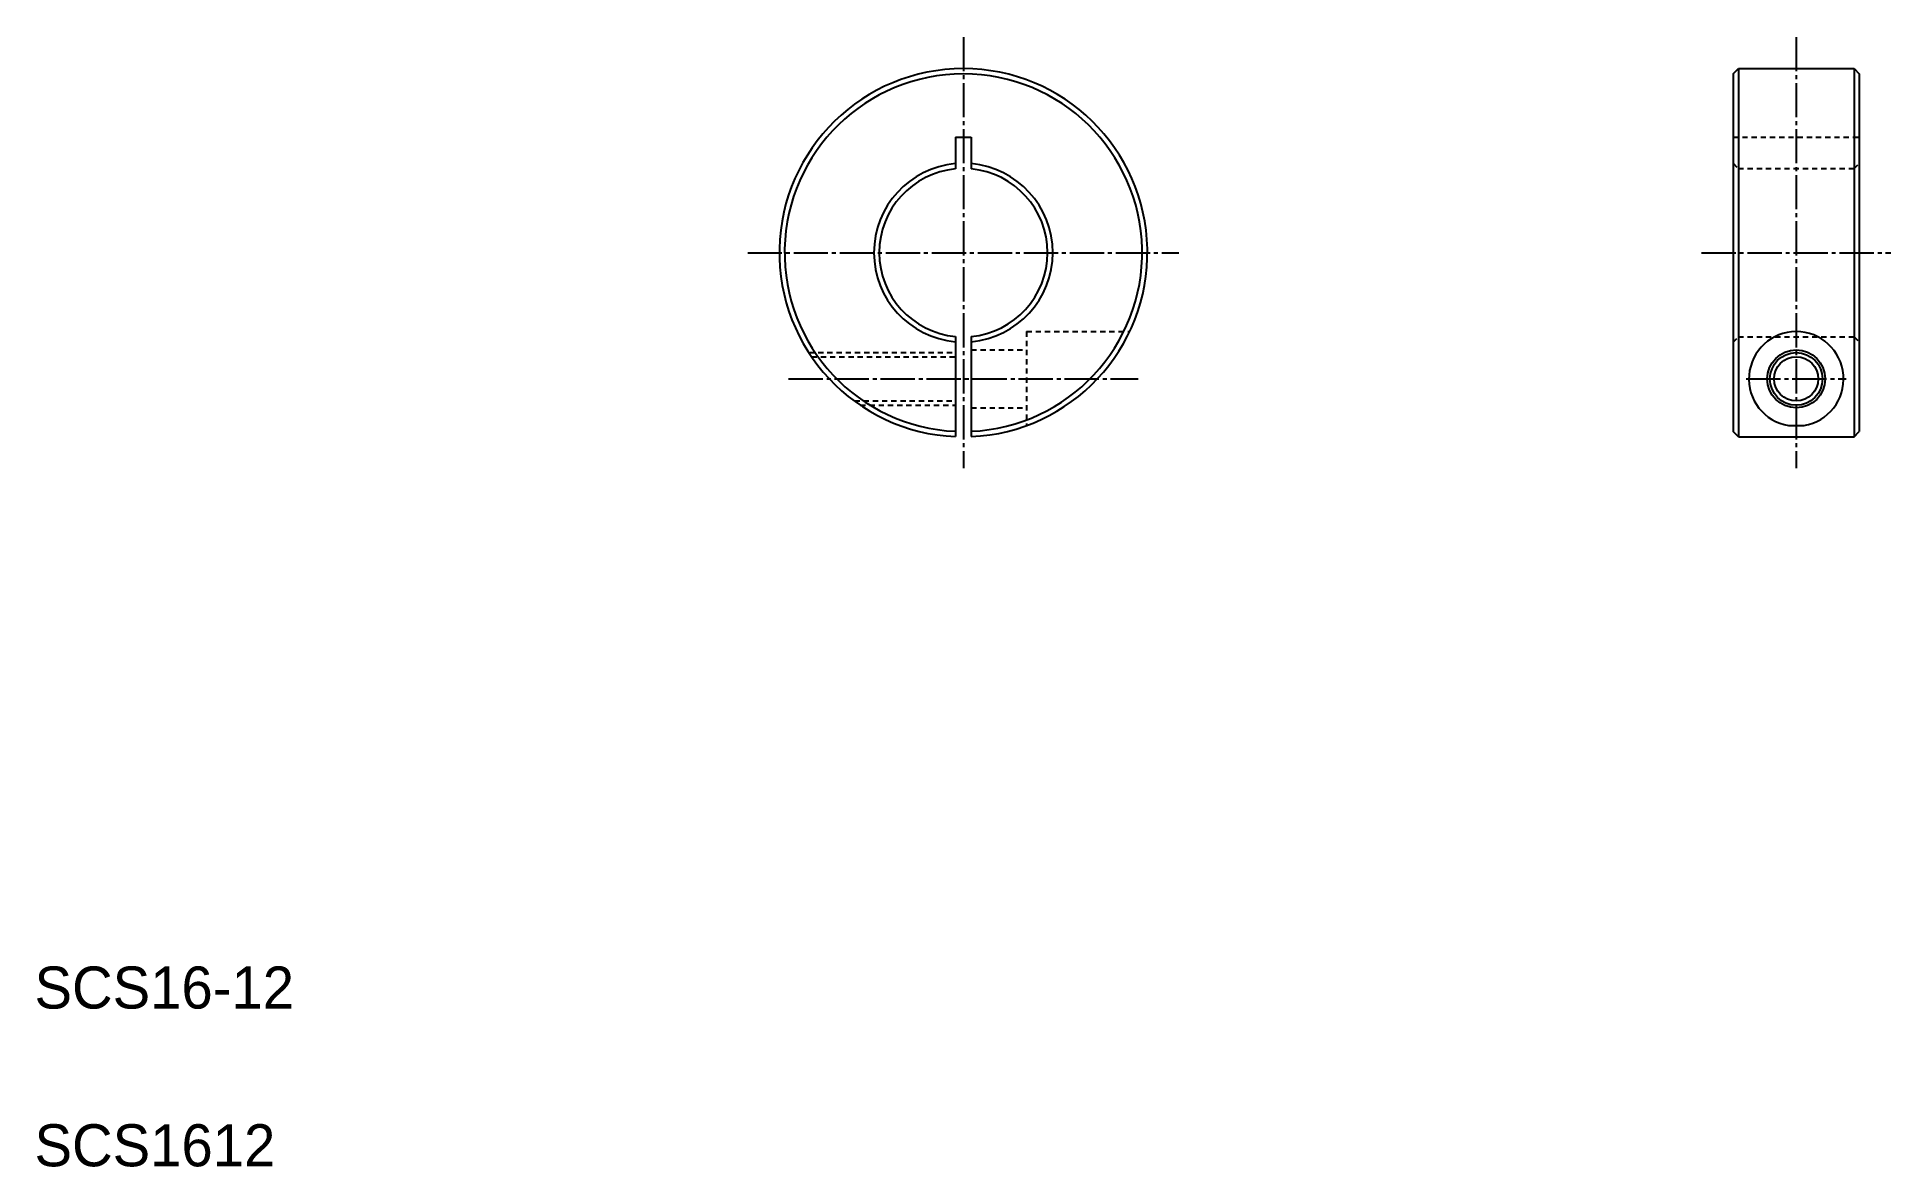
# Model space of a CAD drawing. Extents: x 10 to 187, y 10 to 117.
import ezdxf

# ---------------------------------------------------------------- set-up
doc = ezdxf.new("R2010")
doc.units = 0
doc.header["$LTSCALE"] = 0.25
doc.linetypes.add('CENTER', pattern=[17.5, 13, -1.5, 1.5, -1.5])
doc.linetypes.add('DASHED', pattern=[3.5, 2, -1.5])
doc.layers.get('0').update_dxf_attribs({"linetype": 'CONTINUOUS'})
doc.layers.add('CENTER', color=1, linetype='CENTER')

msp = doc.modelspace()

# ---------------------------------------------------------------- linework, layer by layer
at = {"color": 7, "linetype": 'CONTINUOUS'}
for p, q in [((171.53, 113.87), (172.03, 114.37)), ((171.53, 113.87), (171.53, 79.87)), ((172.03, 114.37), (172.03, 79.37)), ((172.03, 114.37), (183.03, 114.37)), ((183.03, 114.37), (183.03, 79.37)), ((183.03, 114.37), (183.53, 113.87)), ((183.53, 113.87), (183.53, 79.87)), ((97.58, 107.87), (97.58, 104.84)), ((97.58, 107.87), (99.08, 107.87)), ((99.08, 107.87), (99.08, 104.84)), ((97.58, 88.91), (97.58, 79.39)), ((99.08, 88.91), (99.08, 79.39)), ((172.03, 79.37), (171.53, 79.87)), ((172.03, 79.37), (183.03, 79.37)), ((176.8, 80.43), (178.27, 80.43)), ((183.03, 79.37), (183.53, 79.87))]:
    msp.add_line(p, q, dxfattribs=at)
at = {"color": 3, "linetype": 'DASHED'}
for p, q in [((171.53, 107.87), (183.53, 107.87)), ((171.53, 105.37), (172.03, 104.87)), ((172.03, 104.87), (183.03, 104.87)), ((183.03, 104.87), (183.53, 105.37)), ((104.33, 89.37), (104.33, 80.43)), ((104.33, 89.37), (114.14, 89.37)), ((171.53, 88.37), (172.03, 88.87)), ((172.03, 88.87), (183.03, 88.87)), ((183.03, 88.87), (183.53, 88.37)), ((83.64, 87.37), (97.58, 87.37)), ((83.9, 86.97), (97.58, 86.97)), ((99.08, 87.62), (104.33, 87.62)), ((87.97, 82.77), (97.58, 82.77)), ((88.53, 82.37), (97.58, 82.37)), ((99.08, 82.12), (104.33, 82.12))]:
    msp.add_line(p, q, dxfattribs=at)
for p, q in [((183.03, 105.62), (183.03, 105.62)), ((183.03, 96.87), (183.03, 96.87))]:
    msp.add_line(p, q)
at = {"color": 7, "linetype": 'CONTINUOUS'}
for radius in [2.75, 2.1]:
    msp.add_circle((177.53, 84.87), radius, dxfattribs=at)
at = {"color": 3, "linetype": 'CONTINUOUS'}
msp.add_circle((177.53, 84.87), 2.5, dxfattribs=at)
at = {"color": 7, "linetype": 'CONTINUOUS'}
for centre, radius, start, end in [((98.33, 96.87), 17.5, 272.4563, 267.5437), ((98.33, 96.87), 17, 272.5286, 267.4714), ((98.33, 96.87), 8.5, 95.0621, 264.9379), ((98.33, 96.87), 8, 95.3794, 264.6206), ((98.33, 96.87), 8.5, 275.0621, 84.9379), ((98.33, 96.87), 8, 275.3794, 84.6206), ((177.53, 84.87), 4.5, 279.4229, 260.5771)]:
    msp.add_arc(centre, radius, start, end, dxfattribs=at)
at = {"layer": 'CENTER', "color": 1, "linetype": 'CENTER'}
for p, q in [((98.33, 117.37), (98.33, 76.37)), ((177.53, 117.37), (177.53, 76.37)), ((77.83, 96.87), (118.83, 96.87)), ((168.53, 96.87), (186.53, 96.87)), ((81.71, 84.87), (114.95, 84.87)), ((172.78, 84.87), (182.28, 84.87))]:
    msp.add_line(p, q, dxfattribs=at)

# ---------------------------------------------------------------- texts
for s, p in [('SCS16-12', (10, 25)), ('SCS1612', (10, 10))]:
    msp.add_text(s, height=4).set_placement(p)

doc.saveas('drawing.dxf')
